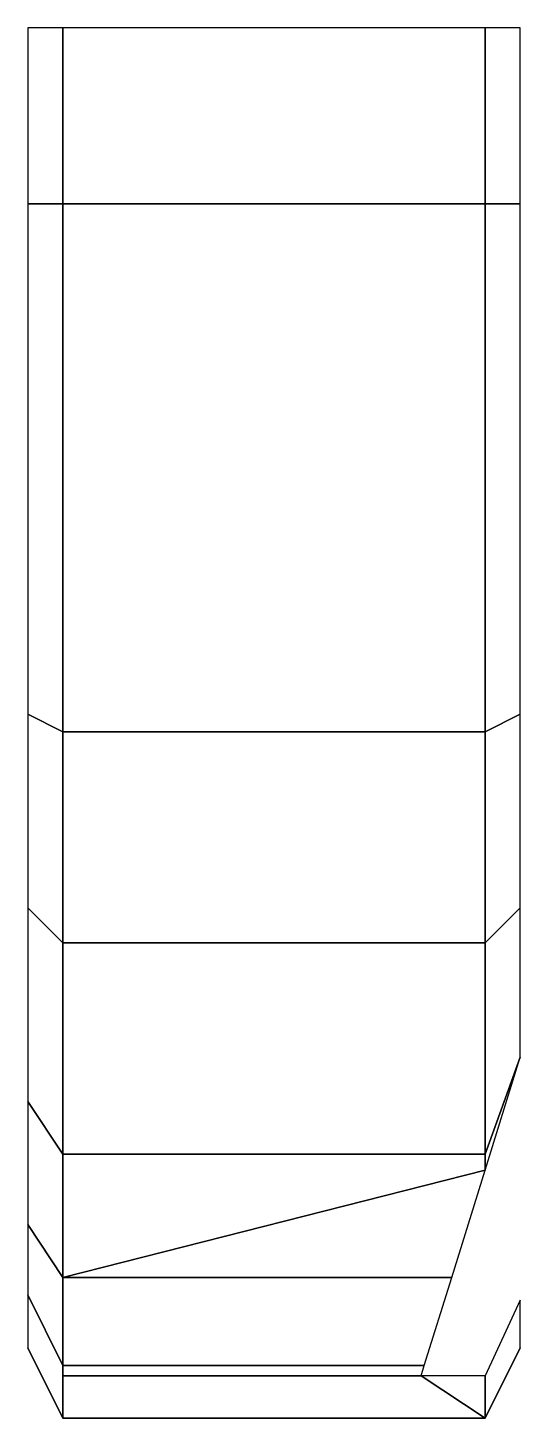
# Model space of a CAD drawing. Extents: x -0.9 to 0.9, y 0.55 to 1.34.
# Drawn here: x -0.9 to -0.62, y 0.55 to 1.34 of the extents above.
import ezdxf

# ---------------------------------------------------------------- set-up
doc = ezdxf.new("R2010")
doc.units = 0
doc.layers.add('FENDERS', color=6, linetype='CONTINUOUS')

msp = doc.modelspace()

# ---------------------------------------------------------------- linework, layer by layer
at = {"layer": 'FENDERS'}
for points in [[(-0.9, 1.34, 0.88), (-0.9, 1.24, 0.91), (-0.88, 1.24, 0.93), (-0.88, 1.34, 0.9)], [(-0.88, 1.34, 0.9), (-0.88, 1.24, 0.93), (-0.64, 1.24, 0.93), (-0.64, 1.34, 0.9)], [(-0.64, 1.34, 0.9), (-0.64, 1.24, 0.93), (-0.62, 1.24, 0.91), (-0.62, 1.34, 0.88)], [(-0.9, 1.24, 0.91), (-0.9, 0.95, 0.91), (-0.88, 0.94, 0.93), (-0.88, 1.24, 0.93)], [(-0.88, 1.24, 0.93), (-0.88, 0.94, 0.93), (-0.64, 0.94, 0.93), (-0.64, 1.24, 0.93)], [(-0.64, 1.24, 0.93), (-0.64, 0.94, 0.93), (-0.62, 0.95, 0.91), (-0.62, 1.24, 0.91)], [(-0.9, 0.95, 0.91), (-0.9, 0.84, 0.88), (-0.88, 0.82, 0.9), (-0.88, 0.94, 0.93)], [(-0.64, 0.94, 0.93), (-0.64, 0.82, 0.9), (-0.62, 0.84, 0.88), (-0.62, 0.95, 0.91)], [(-0.88, 0.94, 0.93), (-0.88, 0.82, 0.9), (-0.64, 0.82, 0.9), (-0.64, 0.94, 0.93)], [(-0.9, 0.84, 0.88), (-0.9, 0.73, 0.8), (-0.88, 0.7, 0.82), (-0.88, 0.82, 0.9)], [(-0.64, 0.82, 0.9), (-0.64, 0.7, 0.82), (-0.62, 0.75515, 0.81829), (-0.62, 0.84, 0.88)], [(-0.88, 0.82, 0.9), (-0.88, 0.7, 0.82), (-0.64, 0.7, 0.82), (-0.64, 0.82, 0.9)], [(-0.64, 0.7, 0.82), (-0.64, 0.69091, 0.80961), (-0.62, 0.75515, 0.81829)], [(-0.9, 0.73, 0.8), (-0.9, 0.66, 0.71), (-0.88, 0.63, 0.74), (-0.88, 0.7, 0.82)], [(-0.88, 0.7, 0.82), (-0.88, 0.63, 0.74), (-0.64, 0.69091, 0.80961), (-0.64, 0.7, 0.82)], [(-0.88, 0.63, 0.74), (-0.88, 0.63, 0.74), (-0.65896, 0.63, 0.74), (-0.64, 0.69091, 0.80961)], [(-0.9, 0.66, 0.71), (-0.9, 0.62, 0.63), (-0.88, 0.58, 0.64), (-0.88, 0.63, 0.74)], [(-0.88, 0.63, 0.74), (-0.88, 0.58, 0.64), (-0.67453, 0.58, 0.64), (-0.65896, 0.63, 0.74)], [(-0.9, 0.62, 0.63), (-0.9, 0.59, 0.53), (-0.88, 0.55, 0.54), (-0.88, 0.58, 0.64)], [(-0.64, 0.574, 0.62), (-0.64, 0.55, 0.54), (-0.62, 0.59, 0.53), (-0.62, 0.617, 0.62)], [(-0.9, 0.59, 0.53), (-0.9, 0.59, 0.49), (-0.88, 0.55, 0.49), (-0.88, 0.55, 0.54)], [(-0.64, 0.55, 0.54), (-0.64, 0.55, 0.49), (-0.62, 0.59, 0.49), (-0.62, 0.59, 0.53)], [(-0.88, 0.58, 0.64), (-0.88, 0.574, 0.62), (-0.6764, 0.574, 0.62), (-0.67453, 0.58, 0.64)], [(-0.88, 0.574, 0.62), (-0.88, 0.55, 0.54), (-0.64, 0.55, 0.54), (-0.6764, 0.574, 0.62)], [(-0.6764, 0.574, 0.62), (-0.64, 0.55, 0.54), (-0.64, 0.55, 0.54), (-0.64, 0.574, 0.62)], [(-0.88, 0.55, 0.54), (-0.88, 0.55, 0.49), (-0.64, 0.55, 0.49), (-0.64, 0.55, 0.54)]]:
    msp.add_3dface(points, dxfattribs=at)

doc.saveas('drawing.dxf')
